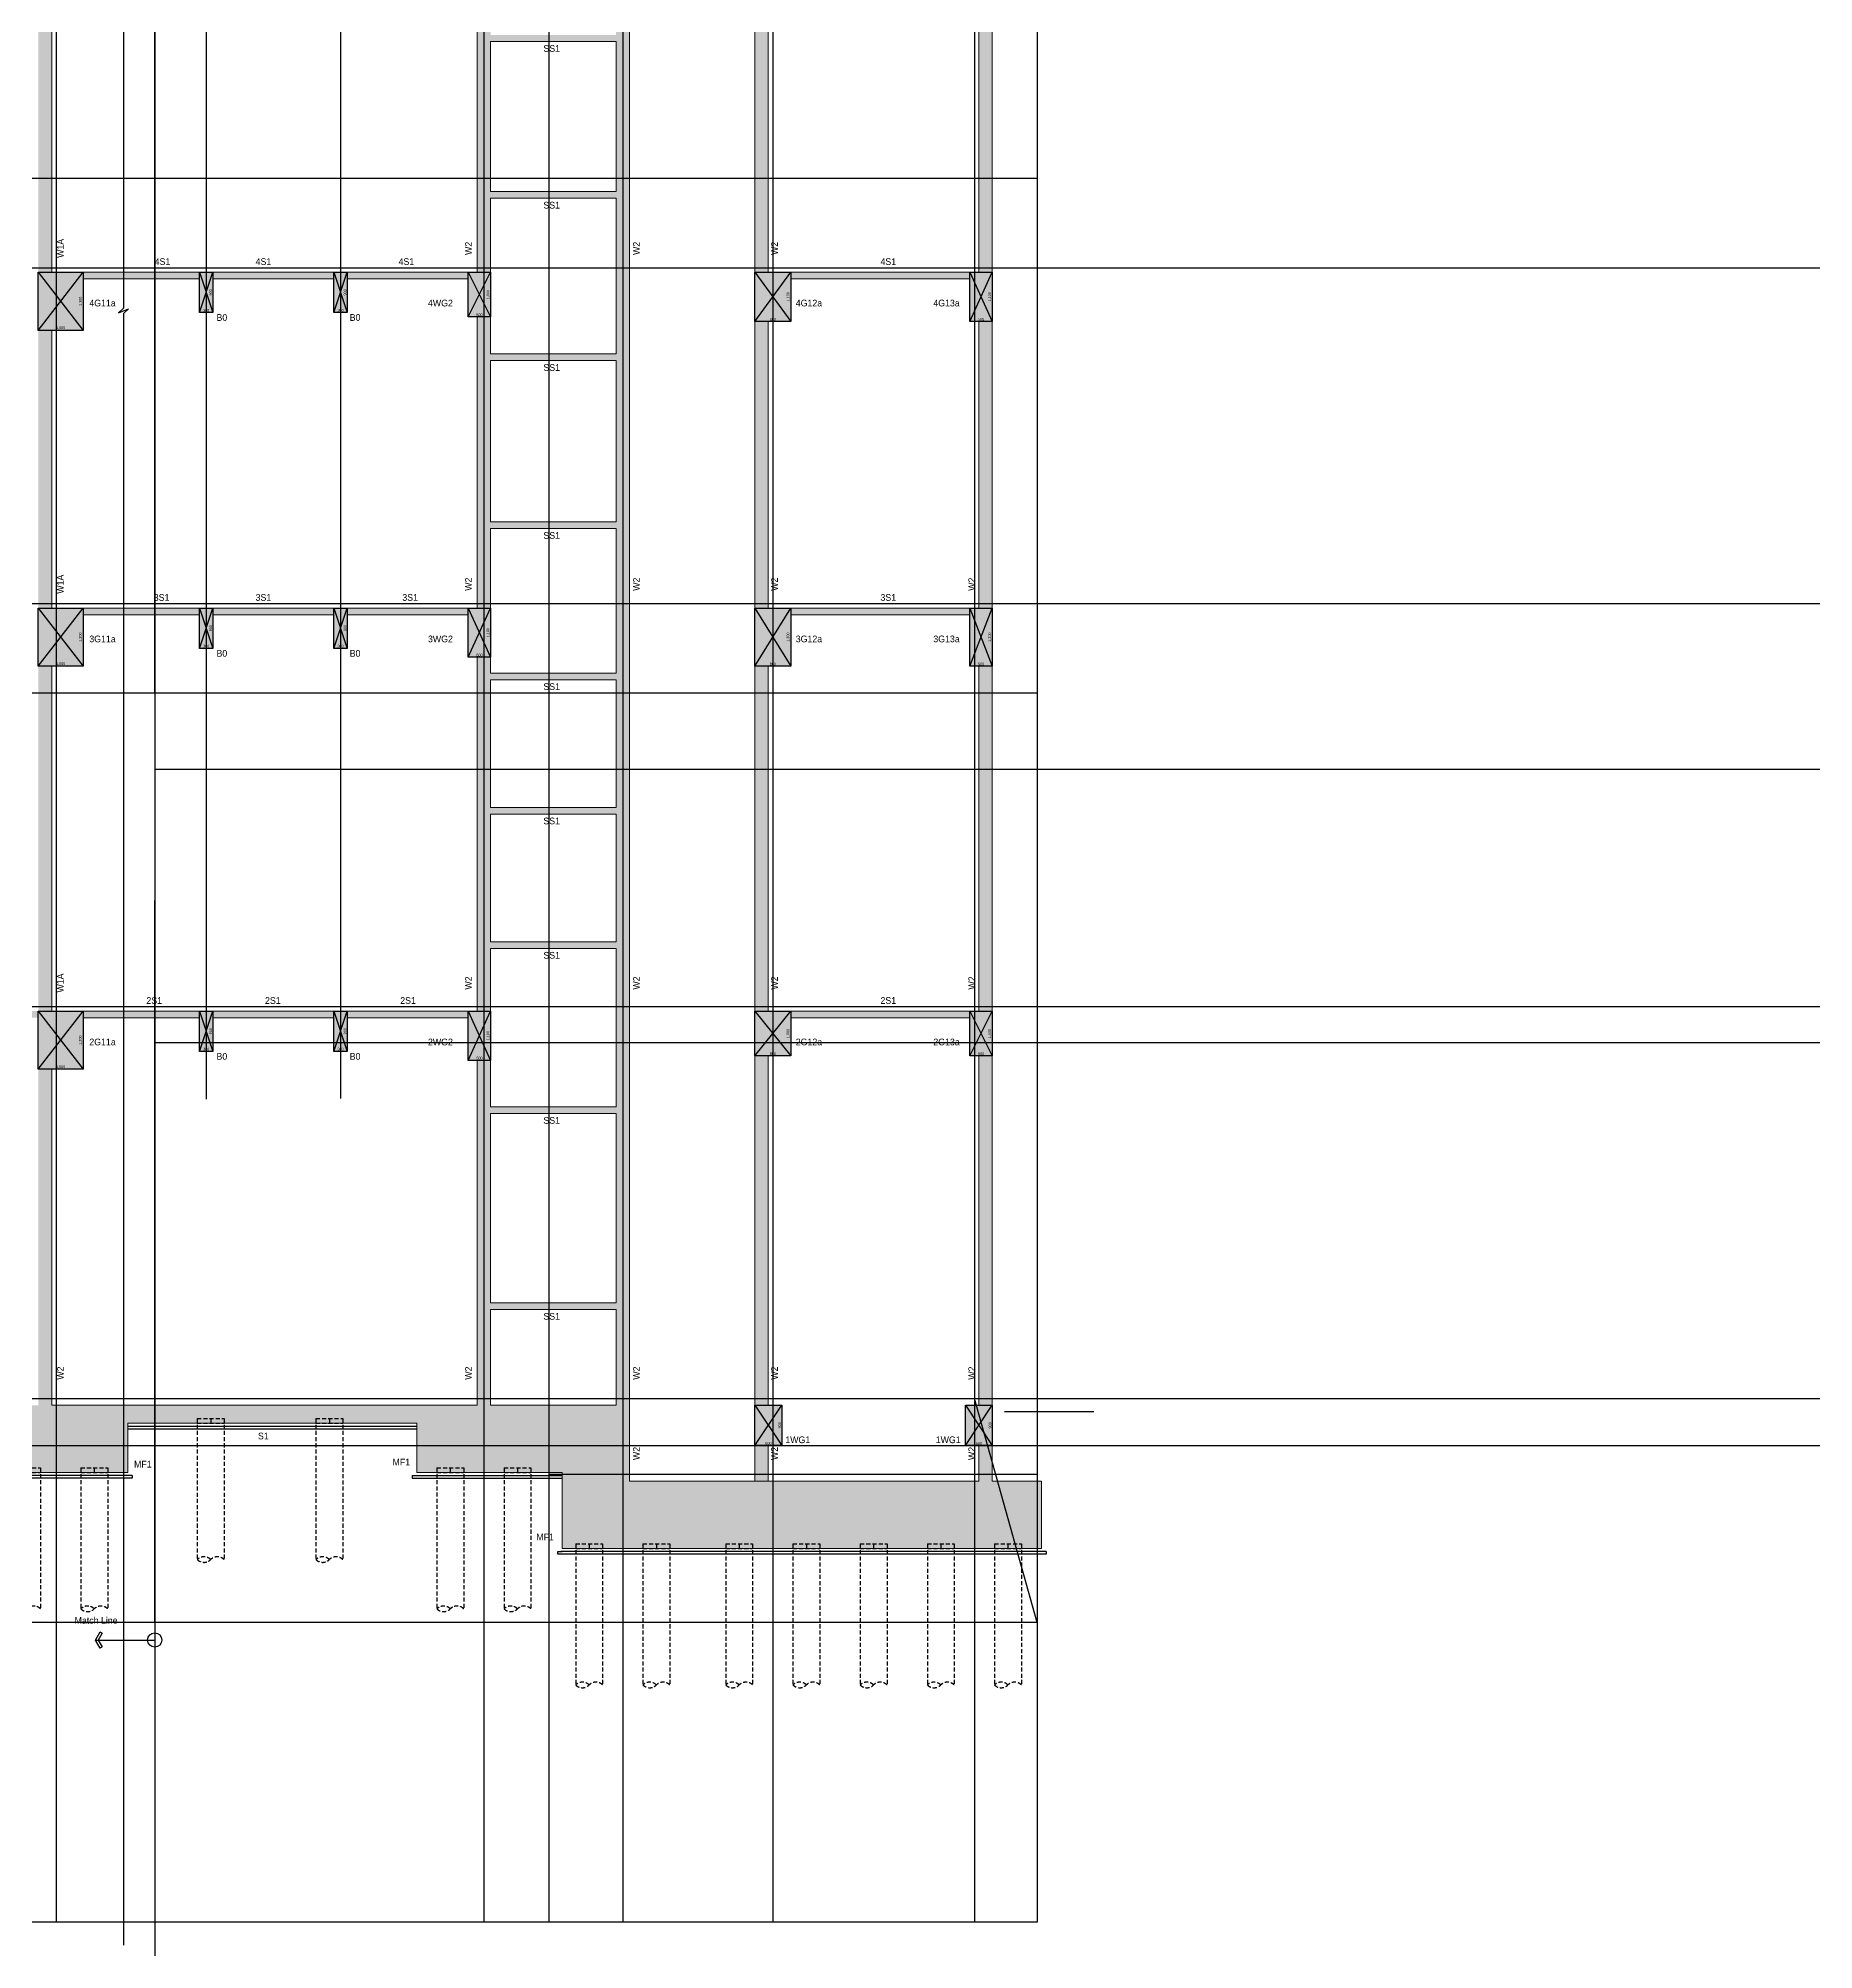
# Model space of a CAD drawing. Header units: millimetres. Extents: x -59434 to 186515, y -46562 to 55873.
# Drawn here: x 23900 to 63541, y -12311 to 30375 of the extents above; entities that cross this region are included whole.
import ezdxf
from ezdxf.enums import TextEntityAlignment as Align

# ---------------------------------------------------------------- set-up
doc = ezdxf.new("R2010")
doc.units = ezdxf.units.MM
doc.header["$LTSCALE"] = 60
for name, pattern in [('ACAD_ISO05W100', [33, 24, -3, 0, -3, 0, -3]), ('HID', [2.3, 1.5, -0.8]), ('HIDDEN', [2, 1, -1])]:
    doc.linetypes.add(name, pattern=pattern)
doc.layers.get('Defpoints').update_dxf_attribs({"color": 151})
for name, color, linetype in [('A-CEN-AXIS', 1, 'Continuous'), ('A-SITE', 3, 'ACAD_ISO05W100'), ('A-버림CONC', 5, 'Continuous'), ('구조SOLID', 253, 'Continuous'), ('기초', 5, 'HIDDEN')]:
    doc.layers.add(name, color=color, linetype=linetype)
doc.layers.add('A-CON', color=2, linetype='Continuous', lineweight=9)
for name, color, linetype, plot in [('AS-HIDLINE', 205, 'Continuous', False), ('NOPLOT', 191, 'Continuous', False), ('NOPLOT-DIM', 191, 'Continuous', False), ('NOPLOT-부호', 4, 'Continuous', False)]:
    doc.layers.add(name, color=color, linetype=linetype, plot=plot)
doc.styles.add('Gdim', font='')
doc.styles.get('Gdim').set_extended_font_data('Dotum')
doc.dimstyles.new('G-Xdim', dxfattribs={"dimscale": 30, "dimtxt": 2, "dimasz": 1, "dimexe": 1.2, "dimexo": 1.2, "dimgap": 0, "dimtad": 1, "dimdec": 1, "dimdsep": 46, "dimlunit": 6, "dimtxsty": 'Gdim', "dimcen": 1, "dimse1": 1, "dimse2": 1, "dimsd1": 1, "dimsd2": 1, "dimclrd": 1, "dimclre": 1, "dimclrt": 256, "dimadec": 0, "dimazin": 0, "dimtfac": 1, "dimtdec": 1, "dimtix": 1, "dimtmove": 2, "dimatfit": 1, "dimfxl": 2, "dimtolj": 1, "dimlwd": -1, "dimlwe": -1, "dimarcsym": 0})

# ---------------------------------------------------------------- blocks, each defined once
blk = doc.blocks.new('*D98')
at = {"layer": 'Defpoints', "color": 0, "linetype": 'Continuous', "transparency": 16777216}
for p in [(-970, -900), (-370, -880), (-370, -900)]:
    blk.add_point(p, dxfattribs=at)
at = {"layer": 'AS-HIDLINE', "linetype": 'Continuous', "transparency": 16777216, "insert": (-670, -850), "char_height": 60, "attachment_point": 5, "style": 'Gdim'}
blk.add_mtext('\\A1;600', dxfattribs=at)
blk = doc.blocks.new('*D99')
at = {"layer": 'Defpoints', "color": 0, "linetype": 'Continuous', "transparency": 16777216}
for p in [(-370, 0), (-390, 0), (-370, -900)]:
    blk.add_point(p, dxfattribs=at)
at = {"layer": 'AS-HIDLINE', "linetype": 'Continuous', "transparency": 16777216, "insert": (-420, -450), "char_height": 60, "attachment_point": 5, "rotation": 90, "style": 'Gdim'}
blk.add_mtext('\\A1;900', dxfattribs=at)
blk = doc.blocks.new('*D106')
at = {"layer": 'Defpoints', "color": 0, "linetype": 'Continuous', "transparency": 16777216}
for p in [(-200, -1000), (300, -980), (300, -1000)]:
    blk.add_point(p, dxfattribs=at)
at = {"layer": 'AS-HIDLINE', "linetype": 'Continuous', "transparency": 16777216, "insert": (50, -950), "char_height": 60, "attachment_point": 5, "style": 'Gdim'}
blk.add_mtext('\\A1;500', dxfattribs=at)
blk = doc.blocks.new('*D107')
at = {"layer": 'Defpoints', "color": 0, "linetype": 'Continuous', "transparency": 16777216}
for p in [(300, 0), (280, 0), (300, -1000)]:
    blk.add_point(p, dxfattribs=at)
at = {"layer": 'AS-HIDLINE', "linetype": 'Continuous', "transparency": 16777216, "insert": (244, -500), "char_height": 60, "attachment_point": 5, "rotation": 90, "style": 'Gdim'}
blk.add_mtext('\\A1;1,000', dxfattribs=at)
blk = doc.blocks.new('*D136')
at = {"layer": 'Defpoints', "color": 0, "linetype": 'Continuous', "transparency": 16777216}
for p in [(-500, -1000), (300, -980), (300, -1000)]:
    blk.add_point(p, dxfattribs=at)
at = {"layer": 'AS-HIDLINE', "linetype": 'Continuous', "transparency": 16777216, "insert": (-100, -950), "char_height": 60, "attachment_point": 5, "style": 'Gdim'}
blk.add_mtext('\\A1;800', dxfattribs=at)
blk = doc.blocks.new('*D137')
at = {"layer": 'Defpoints', "color": 0, "linetype": 'Continuous', "transparency": 16777216}
for p in [(300, 0), (280, 0), (300, -1000)]:
    blk.add_point(p, dxfattribs=at)
at = {"layer": 'AS-HIDLINE', "linetype": 'Continuous', "transparency": 16777216, "insert": (244, -500), "char_height": 60, "attachment_point": 5, "rotation": 90, "style": 'Gdim'}
blk.add_mtext('\\A1;1,000', dxfattribs=at)
blk = doc.blocks.new('*D94')
at = {"layer": 'Defpoints', "color": 0, "linetype": 'Continuous', "transparency": 16777216}
for p in [(-200, -1100), (300, -1080), (300, -1100)]:
    blk.add_point(p, dxfattribs=at)
at = {"layer": 'AS-HIDLINE', "linetype": 'Continuous', "transparency": 16777216, "insert": (50, -1050), "char_height": 60, "attachment_point": 5, "style": 'Gdim'}
blk.add_mtext('\\A1;500', dxfattribs=at)
blk = doc.blocks.new('*D95')
at = {"layer": 'Defpoints', "color": 0, "linetype": 'Continuous', "transparency": 16777216}
for p in [(300, 0), (280, 0), (300, -1100)]:
    blk.add_point(p, dxfattribs=at)
at = {"layer": 'AS-HIDLINE', "linetype": 'Continuous', "transparency": 16777216, "insert": (244, -550), "char_height": 60, "attachment_point": 5, "rotation": 90, "style": 'Gdim'}
blk.add_mtext('\\A1;1,100', dxfattribs=at)
blk = doc.blocks.new('*D110')
at = {"layer": 'Defpoints', "color": 0, "linetype": 'Continuous', "transparency": 16777216}
for p in [(300, -1280), (-700, -1300), (300, -1300)]:
    blk.add_point(p, dxfattribs=at)
at = {"layer": 'AS-HIDLINE', "linetype": 'Continuous', "transparency": 16777216, "insert": (-200, -1244), "char_height": 60, "attachment_point": 5, "style": 'Gdim'}
blk.add_mtext('\\A1;1,000', dxfattribs=at)
blk = doc.blocks.new('*D111')
at = {"layer": 'Defpoints', "color": 0, "linetype": 'Continuous', "transparency": 16777216}
for p in [(300, 0), (280, 0), (300, -1300)]:
    blk.add_point(p, dxfattribs=at)
at = {"layer": 'AS-HIDLINE', "linetype": 'Continuous', "transparency": 16777216, "insert": (244, -650), "char_height": 60, "attachment_point": 5, "rotation": 90, "style": 'Gdim'}
blk.add_mtext('\\A1;1,300', dxfattribs=at)
blk = doc.blocks.new('*D134')
at = {"layer": 'Defpoints', "color": 0, "linetype": 'Continuous', "transparency": 16777216}
for p in [(300, -1280), (-200, -1300), (300, -1300)]:
    blk.add_point(p, dxfattribs=at)
at = {"layer": 'AS-HIDLINE', "linetype": 'Continuous', "transparency": 16777216, "insert": (50, -1250), "char_height": 60, "attachment_point": 5, "style": 'Gdim'}
blk.add_mtext('\\A1;500', dxfattribs=at)
blk = doc.blocks.new('*D135')
at = {"layer": 'Defpoints', "color": 0, "linetype": 'Continuous', "transparency": 16777216}
for p in [(300, 0), (280, 0), (300, -1300)]:
    blk.add_point(p, dxfattribs=at)
at = {"layer": 'AS-HIDLINE', "linetype": 'Continuous', "transparency": 16777216, "insert": (244, -650), "char_height": 60, "attachment_point": 5, "rotation": 90, "style": 'Gdim'}
blk.add_mtext('\\A1;1,300', dxfattribs=at)
blk = doc.blocks.new('*D114')
at = {"layer": 'Defpoints', "color": 0, "linetype": 'Continuous', "transparency": 16777216}
for p in [(300, -1280), (-500, -1300), (300, -1300)]:
    blk.add_point(p, dxfattribs=at)
at = {"layer": 'AS-HIDLINE', "linetype": 'Continuous', "transparency": 16777216, "insert": (-100, -1250), "char_height": 60, "attachment_point": 5, "style": 'Gdim'}
blk.add_mtext('\\A1;800', dxfattribs=at)
blk = doc.blocks.new('*D115')
at = {"layer": 'Defpoints', "color": 0, "linetype": 'Continuous', "transparency": 16777216}
for p in [(300, 0), (280, 0), (300, -1300)]:
    blk.add_point(p, dxfattribs=at)
at = {"layer": 'AS-HIDLINE', "linetype": 'Continuous', "transparency": 16777216, "insert": (244, -650), "char_height": 60, "attachment_point": 5, "rotation": 90, "style": 'Gdim'}
blk.add_mtext('\\A1;1,300', dxfattribs=at)
blk = doc.blocks.new('*D112')
at = {"layer": 'Defpoints', "color": 0, "linetype": 'Continuous', "transparency": 16777216}
for p in [(-500, -1100), (300, -1080), (300, -1100)]:
    blk.add_point(p, dxfattribs=at)
at = {"layer": 'AS-HIDLINE', "linetype": 'Continuous', "transparency": 16777216, "insert": (-100, -1050), "char_height": 60, "attachment_point": 5, "style": 'Gdim'}
blk.add_mtext('\\A1;800', dxfattribs=at)
blk = doc.blocks.new('*D113')
at = {"layer": 'Defpoints', "color": 0, "linetype": 'Continuous', "transparency": 16777216}
for p in [(300, 0), (280, 0), (300, -1100)]:
    blk.add_point(p, dxfattribs=at)
at = {"layer": 'AS-HIDLINE', "linetype": 'Continuous', "transparency": 16777216, "insert": (244, -550), "char_height": 60, "attachment_point": 5, "rotation": 90, "style": 'Gdim'}
blk.add_mtext('\\A1;1,100', dxfattribs=at)
blk = doc.blocks.new('파일')
at = {"layer": 'NOPLOT'}
blk.add_line((371, 890, 0), (371, 790, 0), dxfattribs=at)
at = {"layer": 'NOPLOT', "linetype": 'HID'}
blk.add_line((71, 790, 0), (671, 790, 0), dxfattribs=at)
at = {"layer": '기초', "linetype": 'HID'}
for p, q in [((71, 890, 0), (671, 890, 0)), ((71, 890, 0), (71, -2258, 0)), ((671, 890, 0), (671, -2258, 0))]:
    blk.add_line(p, q, dxfattribs=at)
for centre, start, end in [((221, -2408, 0), 45, 135), ((221, -2108, 0), 225, 315), ((521, -2408, 0), 45, 135)]:
    blk.add_arc(centre, 212, start, end, dxfattribs=at)
blk = doc.blocks.new('*D104')
at = {"layer": 'Defpoints', "color": 0, "linetype": 'Continuous', "transparency": 16777216}
for p in [(-400, -900), (-100, -880), (-100, -900)]:
    blk.add_point(p, dxfattribs=at)
at = {"layer": 'AS-HIDLINE', "linetype": 'Continuous', "transparency": 16777216, "insert": (-250, -850), "char_height": 60, "attachment_point": 5, "style": 'Gdim'}
blk.add_mtext('\\A1;300', dxfattribs=at)
blk = doc.blocks.new('*D105')
at = {"layer": 'Defpoints', "color": 0, "linetype": 'Continuous', "transparency": 16777216}
for p in [(-100, 0), (-120, 0), (-100, -900)]:
    blk.add_point(p, dxfattribs=at)
at = {"layer": 'AS-HIDLINE', "linetype": 'Continuous', "transparency": 16777216, "insert": (-150, -450), "char_height": 60, "attachment_point": 5, "rotation": 90, "style": 'Gdim'}
blk.add_mtext('\\A1;900', dxfattribs=at)
blk = doc.blocks.new('*U54')
at = {"layer": 'AS-HIDLINE', "linetype": 'Continuous'}
for p, q in [((-970.09, -900), (-370.09, 0)), ((-970.09, 0), (-370.09, -900))]:
    blk.add_line(p, q, dxfattribs=at)
blk.add_lwpolyline([(-970.09, -900), (-970.09, 0), (-370.09, 0), (-370.09, -900)], close=True, dxfattribs=at)
dim = blk.add_linear_dim(base=(-389.96, 0), p1=(-370.09, -900), p2=(-370.09, 0), angle=90, dimstyle='G-Xdim', override={"dimtxsty": 'Gdim'}, dxfattribs=at)
dim.commit()
dim.dimension.update_dxf_attribs({"geometry": '*D99', "text_midpoint": (-420.01, -450)})
dim = blk.add_linear_dim(base=(-370.09, -880.06), p1=(-970.09, -900), p2=(-370.09, -900), dimstyle='G-Xdim', override={"dimtxsty": 'Gdim'}, dxfattribs=at)
dim.commit()
dim.dimension.update_dxf_attribs({"geometry": '*D98', "text_midpoint": (-670.09, -850.02)})
blk = doc.blocks.new('*U58')
at = {"layer": 'AS-HIDLINE', "linetype": 'Continuous'}
for p, q in [((-200, -1000), (300, 0)), ((-200, 0), (300, -1000))]:
    blk.add_line(p, q, dxfattribs=at)
blk.add_lwpolyline([(-200, -1000), (-200, 0), (300, 0), (300, -1000)], close=True, dxfattribs=at)
dim = blk.add_linear_dim(base=(280.13, 0), p1=(300, -1000), p2=(300, 0), angle=90, dimstyle='G-Xdim', override={"dimtxsty": 'Gdim'}, dxfattribs=at)
dim.commit()
dim.dimension.update_dxf_attribs({"geometry": '*D107', "text_midpoint": (244.31, -500)})
dim = blk.add_linear_dim(base=(300, -980.06), p1=(-200, -1000), p2=(300, -1000), dimstyle='G-Xdim', override={"dimtxsty": 'Gdim'}, dxfattribs=at)
dim.commit()
dim.dimension.update_dxf_attribs({"geometry": '*D106', "text_midpoint": (50, -950.02)})
blk = doc.blocks.new('*U86')
at = {"layer": 'AS-HIDLINE', "linetype": 'Continuous'}
for p, q in [((-500, -1000), (300, 0)), ((-500, 0), (300, -1000))]:
    blk.add_line(p, q, dxfattribs=at)
blk.add_lwpolyline([(-500, -1000), (-500, 0), (300, 0), (300, -1000)], close=True, dxfattribs=at)
dim = blk.add_linear_dim(base=(280.13, 0), p1=(300, -1000), p2=(300, 0), angle=90, dimstyle='G-Xdim', override={"dimtxsty": 'Gdim'}, dxfattribs=at)
dim.commit()
dim.dimension.update_dxf_attribs({"geometry": '*D137', "text_midpoint": (244.31, -500)})
dim = blk.add_linear_dim(base=(300, -980.06), p1=(-500, -1000), p2=(300, -1000), dimstyle='G-Xdim', override={"dimtxsty": 'Gdim'}, dxfattribs=at)
dim.commit()
dim.dimension.update_dxf_attribs({"geometry": '*D136', "text_midpoint": (-100, -950.02)})
blk = doc.blocks.new('*U52')
at = {"layer": 'AS-HIDLINE', "linetype": 'Continuous'}
for p, q in [((-200, -1100), (300, 0)), ((-200, 0), (300, -1100))]:
    blk.add_line(p, q, dxfattribs=at)
blk.add_lwpolyline([(-200, -1100), (-200, 0), (300, 0), (300, -1100)], close=True, dxfattribs=at)
dim = blk.add_linear_dim(base=(280.13, 0), p1=(300, -1100), p2=(300, 0), angle=90, dimstyle='G-Xdim', override={"dimtxsty": 'Gdim'}, dxfattribs=at)
dim.commit()
dim.dimension.update_dxf_attribs({"geometry": '*D95', "text_midpoint": (244.31, -550)})
dim = blk.add_linear_dim(base=(300, -1080.06), p1=(-200, -1100), p2=(300, -1100), dimstyle='G-Xdim', override={"dimtxsty": 'Gdim'}, dxfattribs=at)
dim.commit()
dim.dimension.update_dxf_attribs({"geometry": '*D94', "text_midpoint": (50, -1050.02)})
blk = doc.blocks.new('*U60')
at = {"layer": 'AS-HIDLINE', "linetype": 'Continuous'}
for p, q in [((-700, -1300), (300, 0)), ((-700, 0), (300, -1300))]:
    blk.add_line(p, q, dxfattribs=at)
blk.add_lwpolyline([(-700, -1300), (-700, 0), (300, 0), (300, -1300)], close=True, dxfattribs=at)
dim = blk.add_linear_dim(base=(280.13, 0), p1=(300, -1300), p2=(300, 0), angle=90, dimstyle='G-Xdim', override={"dimtxsty": 'Gdim'}, dxfattribs=at)
dim.commit()
dim.dimension.update_dxf_attribs({"geometry": '*D111', "text_midpoint": (244.31, -650)})
dim = blk.add_linear_dim(base=(300, -1280.06), p1=(-700, -1300), p2=(300, -1300), dimstyle='G-Xdim', override={"dimtxsty": 'Gdim'}, dxfattribs=at)
dim.commit()
dim.dimension.update_dxf_attribs({"geometry": '*D110', "text_midpoint": (-200, -1244.24)})
blk = doc.blocks.new('*U85')
at = {"layer": 'AS-HIDLINE', "linetype": 'Continuous'}
for p, q in [((-200, -1300), (300, 0)), ((-200, 0), (300, -1300))]:
    blk.add_line(p, q, dxfattribs=at)
blk.add_lwpolyline([(-200, -1300), (-200, 0), (300, 0), (300, -1300)], close=True, dxfattribs=at)
dim = blk.add_linear_dim(base=(280.13, 0), p1=(300, -1300), p2=(300, 0), angle=90, dimstyle='G-Xdim', override={"dimtxsty": 'Gdim'}, dxfattribs=at)
dim.commit()
dim.dimension.update_dxf_attribs({"geometry": '*D135', "text_midpoint": (244.31, -650)})
dim = blk.add_linear_dim(base=(300, -1280.06), p1=(-200, -1300), p2=(300, -1300), dimstyle='G-Xdim', override={"dimtxsty": 'Gdim'}, dxfattribs=at)
dim.commit()
dim.dimension.update_dxf_attribs({"geometry": '*D134', "text_midpoint": (50, -1250.02)})
blk = doc.blocks.new('*U62')
at = {"layer": 'AS-HIDLINE', "linetype": 'Continuous'}
for p, q in [((-500, -1300), (300, 0)), ((-500, 0), (300, -1300))]:
    blk.add_line(p, q, dxfattribs=at)
blk.add_lwpolyline([(-500, -1300), (-500, 0), (300, 0), (300, -1300)], close=True, dxfattribs=at)
dim = blk.add_linear_dim(base=(280.13, 0), p1=(300, -1300), p2=(300, 0), angle=90, dimstyle='G-Xdim', override={"dimtxsty": 'Gdim'}, dxfattribs=at)
dim.commit()
dim.dimension.update_dxf_attribs({"geometry": '*D115', "text_midpoint": (244.31, -650)})
dim = blk.add_linear_dim(base=(300, -1280.06), p1=(-500, -1300), p2=(300, -1300), dimstyle='G-Xdim', override={"dimtxsty": 'Gdim'}, dxfattribs=at)
dim.commit()
dim.dimension.update_dxf_attribs({"geometry": '*D114', "text_midpoint": (-100, -1250.02)})
blk = doc.blocks.new('*U61')
at = {"layer": 'AS-HIDLINE', "linetype": 'Continuous'}
for p, q in [((-500, -1100), (300, 0)), ((-500, 0), (300, -1100))]:
    blk.add_line(p, q, dxfattribs=at)
blk.add_lwpolyline([(-500, -1100), (-500, 0), (300, 0), (300, -1100)], close=True, dxfattribs=at)
dim = blk.add_linear_dim(base=(280.13, 0), p1=(300, -1100), p2=(300, 0), angle=90, dimstyle='G-Xdim', override={"dimtxsty": 'Gdim'}, dxfattribs=at)
dim.commit()
dim.dimension.update_dxf_attribs({"geometry": '*D113', "text_midpoint": (244.31, -550)})
dim = blk.add_linear_dim(base=(300, -1080.06), p1=(-500, -1100), p2=(300, -1100), dimstyle='G-Xdim', override={"dimtxsty": 'Gdim'}, dxfattribs=at)
dim.commit()
dim.dimension.update_dxf_attribs({"geometry": '*D112', "text_midpoint": (-100, -1050.02)})
blk = doc.blocks.new('*U57')
at = {"layer": 'AS-HIDLINE', "linetype": 'Continuous'}
for p, q in [((-400, -900), (-100, 0)), ((-400, 0), (-100, -900))]:
    blk.add_line(p, q, dxfattribs=at)
blk.add_lwpolyline([(-400, -900), (-400, 0), (-100, 0), (-100, -900)], close=True, dxfattribs=at)
dim = blk.add_linear_dim(base=(-119.87, 0), p1=(-100, -900), p2=(-100, 0), angle=90, dimstyle='G-Xdim', override={"dimtxsty": 'Gdim'}, dxfattribs=at)
dim.commit()
dim.dimension.update_dxf_attribs({"geometry": '*D105', "text_midpoint": (-149.91, -450)})
dim = blk.add_linear_dim(base=(-100, -880.06), p1=(-400, -900), p2=(-100, -900), dimstyle='G-Xdim', override={"dimtxsty": 'Gdim'}, dxfattribs=at)
dim.commit()
dim.dimension.update_dxf_attribs({"geometry": '*D104', "text_midpoint": (-250, -850.02)})

msp = doc.modelspace()

# ---------------------------------------------------------------- hatches: boundary and pattern name
at = {"layer": '구조SOLID'}
h = msp.add_hatch(color=256, dxfattribs=at)
h.dxf.hatch_style = 1
h.paths.add_polyline_path([(20300, 47950), (20000, 47950), (20000, 45950), (19900, 45950), (19700, 45920), (19700, 45815), (19745, 45815), (20000, 45800), (20000, 45200), (17700, 45200), (17700, 46100), (17955, 46100), (17955, 46115), (18000, 46220), (17800, 46250), (17700, 46250), (17700, 50200), (17500, 50200), (17300, 50170), (17300, 50065), (17345, 50065), (17500, 50050), (17500, 49650), (13100, 49650), (13100, 50050), (13255, 50050), (13255, 50065), (13300, 50170), (13100, 50200), (12900, 50200), (12900, 46250), (12800, 46250), (12600, 46220), (12600, 46115), (12645, 46115), (12900, 46100), (12900, 45200), (3600, 45200), (3600, 46100), (3755, 46100), (3755, 46115), (3770, 46115), (3770, 46100), (3800, 46100), (3800, 46220), (3600, 46250), (3600, 47000), (3400, 47000), (3400, -2250), (2300, -2250), (2300, -3750), (19100, -3750), (19100, -1650), (25900, -1650), (25900, -550), (32350, -550), (32350, -1650), (35600, -1650), (35600, -1850), (35600, -3350), (46300, -3350), (46300, -1850), (45200, -1850), (45200, 47000), (45000, 47000), (45000, 46250), (44800, 46220), (44800, 46100), (44830, 46100), (44830, 46115), (44845, 46115), (44845, 46100), (45000, 46100), (45000, 45200), (40200, 45200), (40200, 46100), (40455, 46100), (40455, 46115), (40500, 46220), (40300, 46250), (40200, 46250), (40200, 49050), (40000, 49050), (39800, 49020), (39800, 48915), (39845, 48915), (40000, 48900), (40000, 48500), (33900, 48500), (33900, 48900), (34055, 48900), (34055, 48915), (34100, 49020), (33900, 49050), (33700, 49050), (33700, 46250), (33600, 46250), (33400, 46220), (33400, 46115), (33445, 46115), (33700, 46100), (33700, 45200), (24200, 45200), (24200, 45800), (24455, 45800), (24455, 45815), (24500, 45920), (24300, 45950), (24200, 45950), (24200, 47950), (23900, 47950), (23900, 8650), (20300, 8650)])
h.paths.add_polyline_path([(7900, 31050), (8400, 31050), (8400, 25150), (3700, 25150), (3700, 31050), (3900, 31050), (3900, 32000), (7900, 32000)], flags=16)
h.paths.add_polyline_path([(8700, 39950), (12700, 39950), (12700, 39050), (12900, 39050), (12900, -2250), (8700, -2250)], flags=16)
h.paths.add_polyline_path([(3700, 32150), (3700, 39050), (3900, 39050), (3900, 40000), (7900, 40000), (7900, 38850), (8400, 38850), (8400, 32150)], flags=16)
h.paths.add_polyline_path([(13200, 45700), (13400, 45700), (13400, 46200), (17200, 46200), (17200, 45700), (17400, 45700), (17400, -2250), (13200, -2250)], flags=16)
h.paths.add_polyline_path([(7900, 25000), (7900, 24050), (8400, 24050), (8400, 17650), (3700, 17650), (3700, 24050), (3900, 24050), (3900, 25000)], flags=16)
h.paths.add_polyline_path([(3700, 40150), (3700, 44500), (3900, 44500), (3900, 45020), (8200, 45020), (8200, 44500), (8400, 44500), (8400, 40150)], flags=16)
h.paths.add_polyline_path([(8700, 40150), (8700, 45020), (12700, 45020), (12700, 44500), (12900, 44500), (12900, 40150)], flags=16)
h.paths.add_polyline_path([(17700, 31150), (17900, 31150), (17900, 31970), (19700, 31970), (19700, 31050), (20000, 31050), (20000, 25150), (17700, 25150)], flags=16)
h.paths.add_polyline_path([(17700, 32150), (17700, 39050), (17900, 39050), (17900, 40000), (19700, 40000), (19700, 39050), (20000, 39050), (20000, 32150)], flags=16)
h.paths.add_polyline_path([(17900, 24970), (19700, 24970), (19700, 24050), (20000, 24050), (20000, 17650), (17700, 17650), (17700, 24150), (17900, 24150)], flags=16)
h.paths.add_polyline_path([(17700, 40150), (17700, 45050), (19800, 45050), (19800, 44500), (20000, 44500), (20000, 40150)], flags=16)
h.paths.add_polyline_path([(7900, 17500), (7900, 16350), (8400, 16350), (8400, 8650), (3700, 8650), (3700, 16350), (3900, 16350), (3900, 17500)], flags=16)
h.paths.add_polyline_path([(13200, 46400), (13200, 48950), (13400, 48950), (13400, 49470), (17200, 49470), (17200, 48950), (17400, 48950), (17400, 46400)], flags=16)
h.paths.add_polyline_path([(24200, 32150), (24200, 38850), (24900, 38850), (24900, 40000), (33500, 40000), (33500, 39150), (33700, 39150), (33700, 32150)], flags=16)
h.paths.add_polyline_path([(24200, 30850), (24900, 30850), (24900, 32000), (27500, 32000), (27500, 31250), (27800, 31250), (27800, 32000), (30500, 32000), (30500, 31250), (30800, 31250), (30800, 32000), (33500, 32000), (33500, 31150), (33700, 31150), (33700, 25150), (24200, 25150)], flags=16)
h.paths.add_polyline_path([(17900, 17500), (19700, 17500), (19700, 16550), (20000, 16550), (20000, 8650), (17700, 8650), (17700, 16650), (17900, 16650)], flags=16)
h.paths.add_polyline_path([(24200, 23850), (24900, 23850), (24900, 25000), (27500, 25000), (27500, 24250), (27800, 24250), (27800, 25000), (30500, 25000), (30500, 24250), (30800, 24250), (30800, 25000), (33500, 25000), (33500, 24150), (33700, 24150), (33700, 17650), (24200, 17650)], flags=16)
h.paths.add_polyline_path([(24200, 40150), (24200, 44500), (24400, 44500), (24400, 45050), (33500, 45050), (33500, 44500), (33700, 44500), (33700, 40150)], flags=16)
h.paths.add_polyline_path([(24900, 17500), (27500, 17500), (27500, 16750), (27800, 16750), (27800, 17500), (30500, 17500), (30500, 16750), (30800, 16750), (30800, 17500), (33500, 17500), (33500, 16550), (33700, 16550), (33700, 8650), (24200, 8650), (24200, 16350), (24900, 16350)], flags=16)
h.paths.add_polyline_path([(7900, 8500), (7900, 5550), (8400, 5550), (8400, -150), (8100, -150), (8100, -1050), (8400, -1050), (8400, -2250), (3700, -2250), (3700, -1050), (4000, -1050), (4000, -150), (3700, -150), (3700, 5550), (3900, 5550), (3900, 6650), (3700, 6650), (3700, 8500)], flags=16)
h.paths.add_polyline_path([(17900, 8470), (19700, 8470), (19700, 7550), (20000, 7550), (20000, -150), (17700, -150), (17700, 7650), (17900, 7650)], flags=16)
h.paths.add_polyline_path([(34000, 34050), (36800, 34050), (36800, 30450), (34000, 30450)], flags=16)
h.paths.add_polyline_path([(34000, 30300), (36800, 30300), (36800, 26950), (34000, 26950)], flags=16)
h.paths.add_polyline_path([(34000, 34200), (34000, 38050), (36800, 38050), (36800, 34200)], flags=16)
h.paths.add_polyline_path([(20300, 8500), (23900, 8500), (23900, -150), (20300, -150)], flags=16)
h.paths.add_polyline_path([(34000, 26800), (36800, 26800), (36800, 23325), (34000, 23325)], flags=16)
h.paths.add_polyline_path([(34000, 38200), (34000, 41900), (36800, 41900), (36800, 38200)], flags=16)
h.paths.add_polyline_path([(34000, 23175), (36800, 23175), (36800, 19575), (34000, 19575)], flags=16)
h.paths.add_polyline_path([(34000, 42050), (34000, 45500), (36800, 45500), (36800, 42050)], flags=16)
h.paths.add_polyline_path([(24900, 8500), (27500, 8500), (27500, 7750), (27800, 7750), (27800, 8500), (30500, 8500), (30500, 7750), (30800, 7750), (30800, 8500), (33500, 8500), (33500, 7550), (33700, 7550), (33700, -150), (24200, -150), (24200, 7350), (24900, 7350)], flags=16)
h.paths.add_polyline_path([(34000, 19425), (36800, 19425), (36800, 16200), (34000, 16200)], flags=16)
h.paths.add_polyline_path([(37100, 45400), (39900, 45400), (39900, -1850), (40200, -1850), (40200, -1050), (40500, -1050), (40500, -150), (40200, -150), (40200, 7650), (40700, 7650), (40700, 8500), (44700, 8500), (44700, 7650), (44900, 7650), (44900, -150), (44600, -150), (44600, -1050), (44900, -1050), (44900, -1850), (37100, -1850)], flags=16)
h.paths.add_polyline_path([(34000, 45650), (34000, 48350), (36800, 48350), (36800, 45650)], flags=16)
h.paths.add_polyline_path([(34000, 16050), (36800, 16050), (36800, 13200), (34000, 13200)], flags=16)
h.paths.add_polyline_path([(34000, 13050), (36800, 13050), (36800, 10200), (34000, 10200)], flags=16)
h.paths.add_polyline_path([(40200, 31100), (40700, 31100), (40700, 32050), (44700, 32050), (44700, 31100), (44900, 31100), (44900, 25150), (40200, 25150)], flags=16)
h.paths.add_polyline_path([(40200, 32200), (40200, 38900), (40700, 38900), (40700, 40050), (44700, 40050), (44700, 39100), (44900, 39100), (44900, 32200)], flags=16)
h.paths.add_polyline_path([(37100, 45600), (37100, 48350), (39700, 48350), (39900, 48350), (39900, 45600)], flags=16)
h.paths.add_polyline_path([(40200, 24050), (40700, 24050), (40700, 25000), (44700, 25000), (44700, 24050), (44900, 24050), (44900, 17650), (40200, 17650)], flags=16)
h.paths.add_polyline_path([(40200, 40200), (40200, 44500), (40400, 44500), (40400, 45020), (44700, 45020), (44700, 44500), (44900, 44500), (44900, 40200)], flags=16)
h.paths.add_polyline_path([(34000, 10050), (36800, 10050), (36800, 6512.5), (34000, 6512.5)], flags=16)
h.paths.add_polyline_path([(40700, 17500), (44700, 17500), (44700, 16350), (44900, 16350), (44900, 8650), (40200, 8650), (40200, 16350), (40700, 16350)], flags=16)
h.paths.add_polyline_path([(34000, 6362.5), (36800, 6362.5), (36800, 2137.5), (34000, 2137.5)], flags=16)
h.paths.add_polyline_path([(34000, 1987.5), (36800, 1987.5), (36800, -150), (34000, -150)], flags=16)

# ---------------------------------------------------------------- linework, layer by layer
at = {"layer": 'A-CEN-AXIS'}
for p, q in [((24300, 52396.8), (24300, -11694.5)), ((33850, 52396.8), (33850, -11694.5)), ((35300, 52396.8), (35300, -11694.5)), ((36950, 52396.8), (36950, -11694.5)), ((40300, 52396.8), (40300, -11694.5)), ((40300, 52396.8), (40300, -11694.5)), ((44800, 52396.8), (44800, -11694.5)), ((-3065.7, 25250), (186515.5, 25250)), ((-3065.7, 17750), (186515.5, 17750)), ((-3065.7, 8750), (186515.5, 8750)), ((26501.4, 7950), (186515.5, 7950)), ((-3065.7, 0), (186515.5, 0)), ((-3065.7, -1050), (186515.5, -1050)), ((46200, -1700), (35300, -1700))]:
    msp.add_line(p, q, dxfattribs=at)
at = {"layer": 'A-CON'}
for p, q in [((45200, 47000), (45200, -1850)), ((37100, 45400), (37100, -1850)), ((39900, 45400, 0), (39900, -1850)), ((24200, 30850, 0), (24200, 25150, 0)), ((33700, 31150), (33700, 25150)), ((40200, 31100), (40200, 25150)), ((44900, 31100), (44900, 25150)), ((34000, 30300), (34000, 26950)), ((36800, 30300), (34000, 30300)), ((36800, 30300), (36800, 26950)), ((36800, 26950), (34000, 26950)), ((34000, 26800), (34000, 23325)), ((36800, 26800), (34000, 26800)), ((36800, 26800), (36800, 23325)), ((24200, 25150), (33700, 25150)), ((24900, 25000), (27500, 25000)), ((24900, 23850), (24900, 25000)), ((27800, 25000), (30500, 25000)), ((30800, 25000), (33500, 25000)), ((33500, 25000), (33500, 24150)), ((40200, 25150), (44900, 25150)), ((40700, 25000), (44700, 25000)), ((40700, 24050), (40700, 25000)), ((44700, 25000), (44700, 24050)), ((33500, 24150), (33700, 24150)), ((33700, 24150), (33700, 17650)), ((40200, 24050), (40200, 17650)), ((40200, 24050), (40700, 24050)), ((44700, 24050), (44900, 24050)), ((44900, 24050), (44900, 17650)), ((24200, 23850), (24900, 23850)), ((24200, 23850, 0), (24200, 17650)), ((36800, 23325), (34000, 23325)), ((34000, 23175), (34000, 19575)), ((36800, 23175), (34000, 23175)), ((36800, 23175), (36800, 19575)), ((36800, 19575), (34000, 19575)), ((34000, 19425), (34000, 16200)), ((36800, 19425), (34000, 19425)), ((36800, 19425), (36800, 16200)), ((24200, 17650), (33700, 17650)), ((40200, 17650), (44900, 17650)), ((24900, 17500), (27500, 17500)), ((24900, 16350), (24900, 17500)), ((27800, 17500), (30500, 17500)), ((30800, 17500), (33500, 17500)), ((33500, 17500), (33500, 16550)), ((40700, 17500), (44700, 17500)), ((40700, 16350), (40700, 17500)), ((44700, 17500), (44700, 16350)), ((24200, 16350), (24900, 16350)), ((24200, 16350), (24200, 8650)), ((33500, 16550), (33700, 16550)), ((33700, 16550), (33700, 8650)), ((40200, 16350), (40200, 8650)), ((40200, 16350), (40700, 16350)), ((44700, 16350), (44900, 16350)), ((44900, 16350), (44900, 8650)), ((36800, 16200), (34000, 16200)), ((34000, 16050), (34000, 13200)), ((36800, 16050), (34000, 16050)), ((36800, 16050), (36800, 13200)), ((36800, 13200), (34000, 13200)), ((34000, 13050), (34000, 10200)), ((36800, 13050), (34000, 13050)), ((36800, 13050), (36800, 10200)), ((36800, 10200), (34000, 10200)), ((34000, 10050), (34000, 6512.5)), ((36800, 10050), (34000, 10050)), ((36800, 10050), (36800, 6512.5)), ((24200, 8650), (33700, 8650)), ((40200, 8650), (44900, 8650)), ((24900, 8500), (27500, 8500)), ((24900, 7350), (24900, 8500)), ((27800, 8500), (30500, 8500)), ((30800, 8500), (33500, 8500)), ((33500, 7550), (33500, 8500)), ((40700, 8500), (44700, 8500)), ((40700, 7650), (40700, 8500)), ((44700, 7650), (44700, 8500)), ((24200, 7350), (24900, 7350)), ((24200, 7350), (24200, -150)), ((33700, 7550), (33500, 7550)), ((33700, 7550), (33700, -150)), ((40200, 7650), (40200, -150)), ((40200, 7650), (40700, 7650)), ((44900, 7650), (44700, 7650)), ((44900, 7650), (44900, -150)), ((36800, 6512.5), (34000, 6512.5)), ((34000, 6362.5), (34000, 2137.5)), ((36800, 6362.5), (34000, 6362.5)), ((36800, 6362.5), (36800, 2137.5)), ((36800, 2137.5), (34000, 2137.5)), ((34000, 1987.5), (34000, -150)), ((36800, 1987.5), (34000, 1987.5)), ((36800, 1987.5), (36800, -150)), ((24200, -150), (33700, -150)), ((34000, -150), (36800, -150)), ((40500, -150), (40200, -150)), ((40500, -1050), (40500, -150)), ((44600, -1050), (44600, -150)), ((44600, -150), (44900, -150)), ((25900, -550), (32350, -550)), ((25900, -550), (25900, -1650)), ((32350, -550), (32350, -1650)), ((40200, -1050), (40500, -1050)), ((40200, -1050), (40200, -1850)), ((44900, -1050), (44600, -1050)), ((44900, -1050), (44900, -1850)), ((19100, -1650), (25900, -1650)), ((32350, -1650), (35600, -1650)), ((35600, -1850), (35600, -1650)), ((35600, -1850), (35600, -3350)), ((37100, -1850), (44900, -1850)), ((45200, -1850), (46300, -1850)), ((46300, -1850), (46300, -3350)), ((35600, -3350), (46300, -3350))]:
    msp.add_line(p, q, dxfattribs=at)
at = {"layer": 'A-CON', "elevation": 0}
for points in [[(27500, 25000), (27500, 24250), (27800, 24250), (27800, 25000)], [(30500, 25000), (30500, 24250), (30800, 24250), (30800, 25000)], [(27500, 17500), (27500, 16750), (27800, 16750), (27800, 17500)], [(30500, 17500), (30500, 16750), (30800, 16750), (30800, 17500)], [(27500, 8500), (27500, 7750), (27800, 7750), (27800, 8500)], [(30500, 8500), (30500, 7750), (30800, 7750), (30800, 8500)]]:
    msp.add_lwpolyline(points, dxfattribs=at)
at = {"layer": 'A-SITE', "linetype": 'Continuous'}
msp.add_line((47470, -300), (45470, -300), dxfattribs=at)
at = {"layer": 'A-버림CONC', "color": 5}
for p, q in [((25900, -620), (32350, -620)), ((25900, -680), (32350, -680)), ((26000, -1720), (19170, -1720)), ((26000, -1780), (19170, -1780)), ((26000, -1720), (26000, -1780)), ((32250, -1720), (35600, -1720)), ((32250, -1720), (32250, -1780)), ((32250, -1780), (35600, -1780)), ((35500, -3480), (35500, -3420)), ((35500, -3420), (35600, -3420)), ((37495, -3480), (35500, -3480)), ((46400, -3420), (35570, -3420)), ((46400, -3480), (35570, -3480)), ((46400, -3420), (46400, -3480))]:
    msp.add_line(p, q, dxfattribs=at)
at = {"layer": 'NOPLOT-DIM'}
for p, q in [((26500, 55873.4), (26500, -13476.2)), ((27650, 51730.8), (27650, 6680)), ((30650, 51730.8), (30650, 6696.8)), ((26502.3, 14050), (186515.5, 14050)), ((46199.3, -5000), (44800, 0)), ((25180, -5393.9, 0), (26500, -5393.9))]:
    msp.add_line(p, q, dxfattribs=at)
at = {"layer": 'NOPLOT-DIM', "elevation": 0}
msp.add_lwpolyline([(25800, 54117.3), (25800.5, 24345.1), (25689.1, 24243.3), (25911.9, 24332.4), (25800.5, 24230.8), (25800, -12205.4)], dxfattribs=at)
for points in [[(26499.3, 52396.8), (26499.3, 15750), (-1320.7, 15750), (-1320.7, 52396.8)], [(46200, -11694.5), (-1320, -11694.5), (-1320, 52396.8), (46200, 52396.8)], [(46199.3, 52396.8), (46199.3, 15750), (18379.3, 15750), (18379.3, 52396.8)], [(25327.8, -5239), (25239.3, -5393.9), (25327.8, -5548.8), (25283.1, -5574.3), (25180, -5393.9), (25283.1, -5213.5)]]:
    msp.add_lwpolyline(points, close=True, dxfattribs=at)
at = {"layer": 'NOPLOT-DIM'}
for points in [[(26504.4, 27250), (26499.3, -5000), (-1320.7, -5000), (-1315.6, 27250)], [(46204.4, 27250), (46199.3, -5000), (18379.3, -5000), (18384.4, 27250)]]:
    msp.add_lwpolyline(points, close=True, dxfattribs=at)
at = {"layer": 'NOPLOT-DIM', "color": 4}
msp.add_circle((26500, -5393.9), 158.3, dxfattribs=at)

# ---------------------------------------------------------------- block references
at = {"layer": 'AS-HIDLINE', "linetype": 'Continuous'}
for name, p in [('*U60', (24600, 25150)), ('*U57', (27900, 25150)), ('*U57', (30900, 25150)), ('*U58', (33700, 25150)), ('*U61', (40400, 25150)), ('*U52', (44900, 25150)), ('*U60', (24600, 17650)), ('*U57', (27900, 17650)), ('*U57', (30900, 17650)), ('*U52', (33700, 17650)), ('*U62', (40400, 17650)), ('*U85', (44900, 17650)), ('*U60', (24600, 8650)), ('*U57', (27900, 8650)), ('*U57', (30900, 8650)), ('*U52', (33700, 8650)), ('*U86', (40400, 8650)), ('*U58', (44900, 8650)), ('*U54', (40870.1, -150)), ('*U54', (45570.1, -150))]:
    msp.add_blockref(name, p, dxfattribs=at)
at = {"layer": '기초'}
for p in [(27379.1, -1339.7, 0), (30029.1, -1339.7, 0), (23279.1, -2439.7, 0), (24779.1, -2439.7, 0), (32729.1, -2439.7, 0), (34229.1, -2439.7, 0), (35829.1, -4139.7, 0), (37329.1, -4139.7, 0), (39179.1, -4139.7, 0), (40679.1, -4139.7, 0), (42179.1, -4139.7, 0), (43679.1, -4139.7, 0), (45179.1, -4139.7, 0)]:
    msp.add_blockref('파일', p, dxfattribs=at)

# ---------------------------------------------------------------- texts
at = {"layer": 'NOPLOT-DIM', "color": 4, "style": 'Gdim'}
msp.add_text('Match Line', height=150, dxfattribs=at).set_placement((25191.9, -4954), align=Align.MIDDLE)
at = {"layer": 'NOPLOT-부호', "style": 'Gdim'}
for s, p in [('SS1', (35363.6, 30146.7)), ('SS1', (35363.6, 26646.7)), ('4S1', (26674.7, 25386.8)), ('4S1', (28927.3, 25386.8)), ('4S1', (32119.2, 25386.8)), ('4S1', (42878.4, 25386.8)), ('4G11a', (25334.8, 24461.1, 0)), ('4WG2', (32879.2, 24461.1, 0)), ('4G12a', (41107.3, 24461.1, 0)), ('4G13a', (44178.4, 24461.1, 0)), ('B0', (27999.5, 24138.7)), ('B0', (30973.9, 24138.7)), ('SS1', (35363.6, 23021.7)), ('SS1', (35363.6, 19271.7)), ('3S1', (26654.3, 17886.8)), ('3S1', (28927.3, 17886.8)), ('3S1', (32203, 17886.8)), ('3S1', (42878.4, 17886.8)), ('3G11a', (25334.8, 16961.1, 0)), ('B0', (27999.5, 16638.7)), ('B0', (30973.9, 16638.7)), ('3WG2', (32879.2, 16961.1, 0)), ('3G12a', (41107.3, 16961.1, 0)), ('3G13a', (44178.4, 16961.1, 0)), ('SS1', (35363.6, 15896.7)), ('SS1', (35363.6, 12896.7)), ('SS1', (35363.6, 9896.7)), ('2S1', (26488.1, 8886.8)), ('2S1', (29137.3, 8886.8)), ('2S1', (32156.4, 8886.8)), ('2S1', (42878.4, 8886.8)), ('2G11a', (25334.8, 7961.1, 0)), ('B0', (27999.5, 7638.7, 0)), ('B0', (30973.9, 7638.7, 0)), ('2WG2', (32879.2, 7961.1, 0)), ('2G12a', (41107.3, 7961.1, 0)), ('2G13a', (44178.4, 7961.1, 0)), ('SS1', (35363.6, 6209.2)), ('SS1', (35363.6, 1834.2)), ('S1', (28925.8, -838.4)), ('1WG1', (40857.5, -922.9)), ('1WG1', (44216.1, -922.9, 0)), ('MF1', (26236.5, -1467.2)), ('MF1', (32005.6, -1421.5)), ('MF1', (35216.6, -3092.7))]:
    msp.add_text(s, height=150, dxfattribs=at).set_placement(p, align=Align.MIDDLE)
for s, p in [('W1A', (24393.4, 25683.1, 0)), ('W2', (33504.2, 25683.1, 0)), ('W2', (37254.1, 25683.1, 0)), ('W2', (40336.5, 25683.1, 0)), ('W1A', (24393.4, 18183.1)), ('W2', (33504.2, 18183.1)), ('W2', (37254.1, 18183.1)), ('W2', (40336.5, 18183.1)), ('W2', (44740.9, 18183.1)), ('W1A', (24393.4, 9277.8)), ('W2', (33504.2, 9277.8)), ('W2', (37254.1, 9277.8)), ('W2', (40336.5, 9277.8)), ('W2', (44740.9, 9277.8)), ('W2', (24393.4, 565.8)), ('W2', (33504.2, 565.8)), ('W2', (37254.1, 565.8)), ('W2', (40336.5, 565.8)), ('W2', (44740.9, 565.8)), ('W2', (37254.1, -1228.7)), ('W2', (40336.5, -1228.7)), ('W2', (44740.9, -1228.7))]:
    msp.add_text(s, height=150, rotation=90, dxfattribs=at).set_placement(p, align=Align.MIDDLE)

doc.saveas('drawing.dxf')
